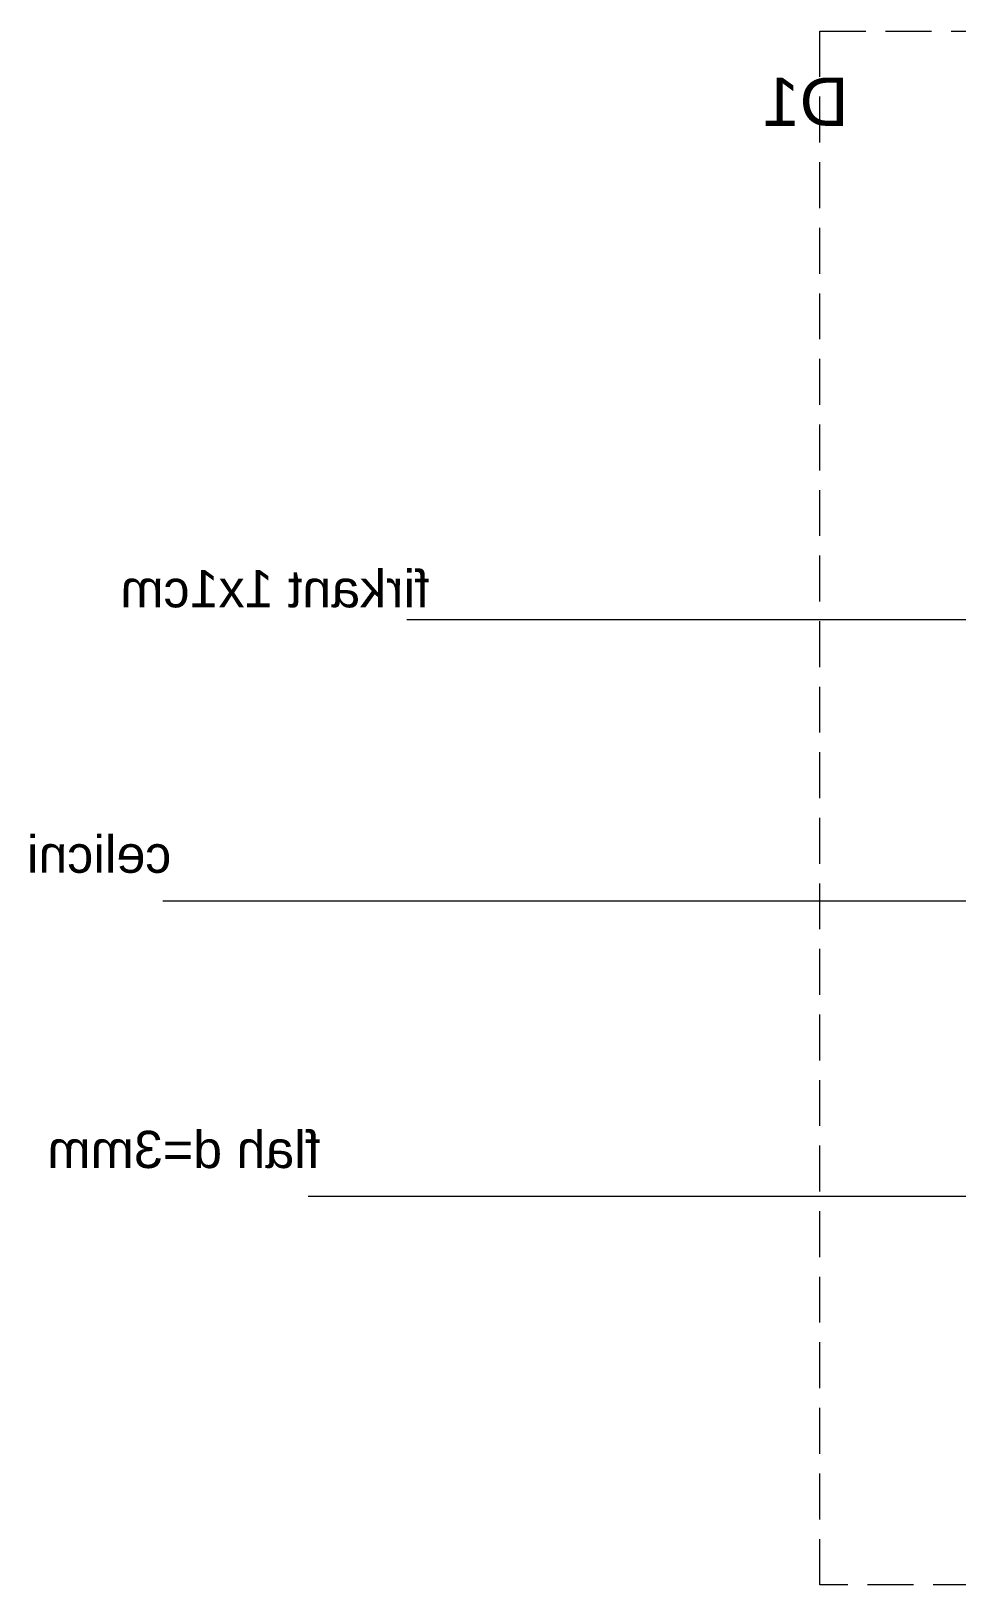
# Model space of a CAD drawing. Header units: centimetres. Extents: x -26724 to 60145, y -23645 to 6771.
# Drawn here: x 1833.5 to 1974.8, y 96.2 to 333.2 of the extents above; entities that cross this region are included whole.
import ezdxf

# ---------------------------------------------------------------- set-up
doc = ezdxf.new("R2010")
doc.units = ezdxf.units.CM
doc.linetypes.add('737', pattern=[10, 7, -3])
doc.layers.add('2.IZGLED', color=7, linetype='Continuous', lineweight=13)
doc.layers.add('3.IZGLED 2', color=7, linetype='Continuous', lineweight=9, true_color=0x4a4a4a)
doc.layers.add('tekst @ 50', color=7, linetype='Continuous')
doc.styles.add('Notes', font='arial.ttf', dxfattribs={"height": 3})

msp = doc.modelspace()

# ---------------------------------------------------------------- linework, layer by layer
at = {"layer": '2.IZGLED', "color": 240, "linetype": '737', "elevation": 54}
msp.add_lwpolyline([(1953.89, 333.24), (2148.14, 333.24), (2148.14, 96.24), (1953.89, 96.24)], close=True, dxfattribs=at)
at = {"layer": '3.IZGLED 2', "ltscale": 0.8, "elevation": 13.5}
for points in [[(1993.8, 243.42), (1890.84, 243.42)], [(1981.65, 200.51), (1853.66, 200.51)]]:
    msp.add_lwpolyline(points, dxfattribs=at)
at = {"layer": '3.IZGLED 2', "ltscale": 0.8}
msp.add_lwpolyline([(2005.94, 155.48), (1875.83, 155.48)], dxfattribs=at)

# ---------------------------------------------------------------- texts
at = {"layer": 'tekst @ 50', "color": 1, "ltscale": 0.8, "extrusion": (0, 0, -1), "insert": (1958.25, 326.16), "char_height": 7.3734, "attachment_point": 1, "text_direction": (-1, 0, 0), "style": 'Notes'}
msp.add_mtext_dynamic_manual_height_columns('{\\fArial|b0|i0|c238|p34;D1}', width=290.6445, gutter_width=750, heights=[0], dxfattribs=at)
at = {"layer": 'tekst @ 50', "ltscale": 0.8, "extrusion": (0, 0, -1), "attachment_point": 1, "text_direction": (-1, 0, 0), "style": 'Notes'}
for s, insert, char_height in [('firkant 1x1cm', (1894.31, 251.02, 13.5), 5.6759), ('celicni kutijasti profil 3x3cm', (1854.94, 210.53, 13.5), 5.6759), ('{\\fArial|b0|i0|c238|p34;\\H0.76978x;flah d=3mm  } ', (1877.66, 165.5), 7.3734)]:
    msp.add_mtext_dynamic_manual_height_columns(s, width=290.6445, gutter_width=750, heights=[0], dxfattribs=dict(at, insert=insert, char_height=char_height))

doc.saveas('drawing.dxf')
